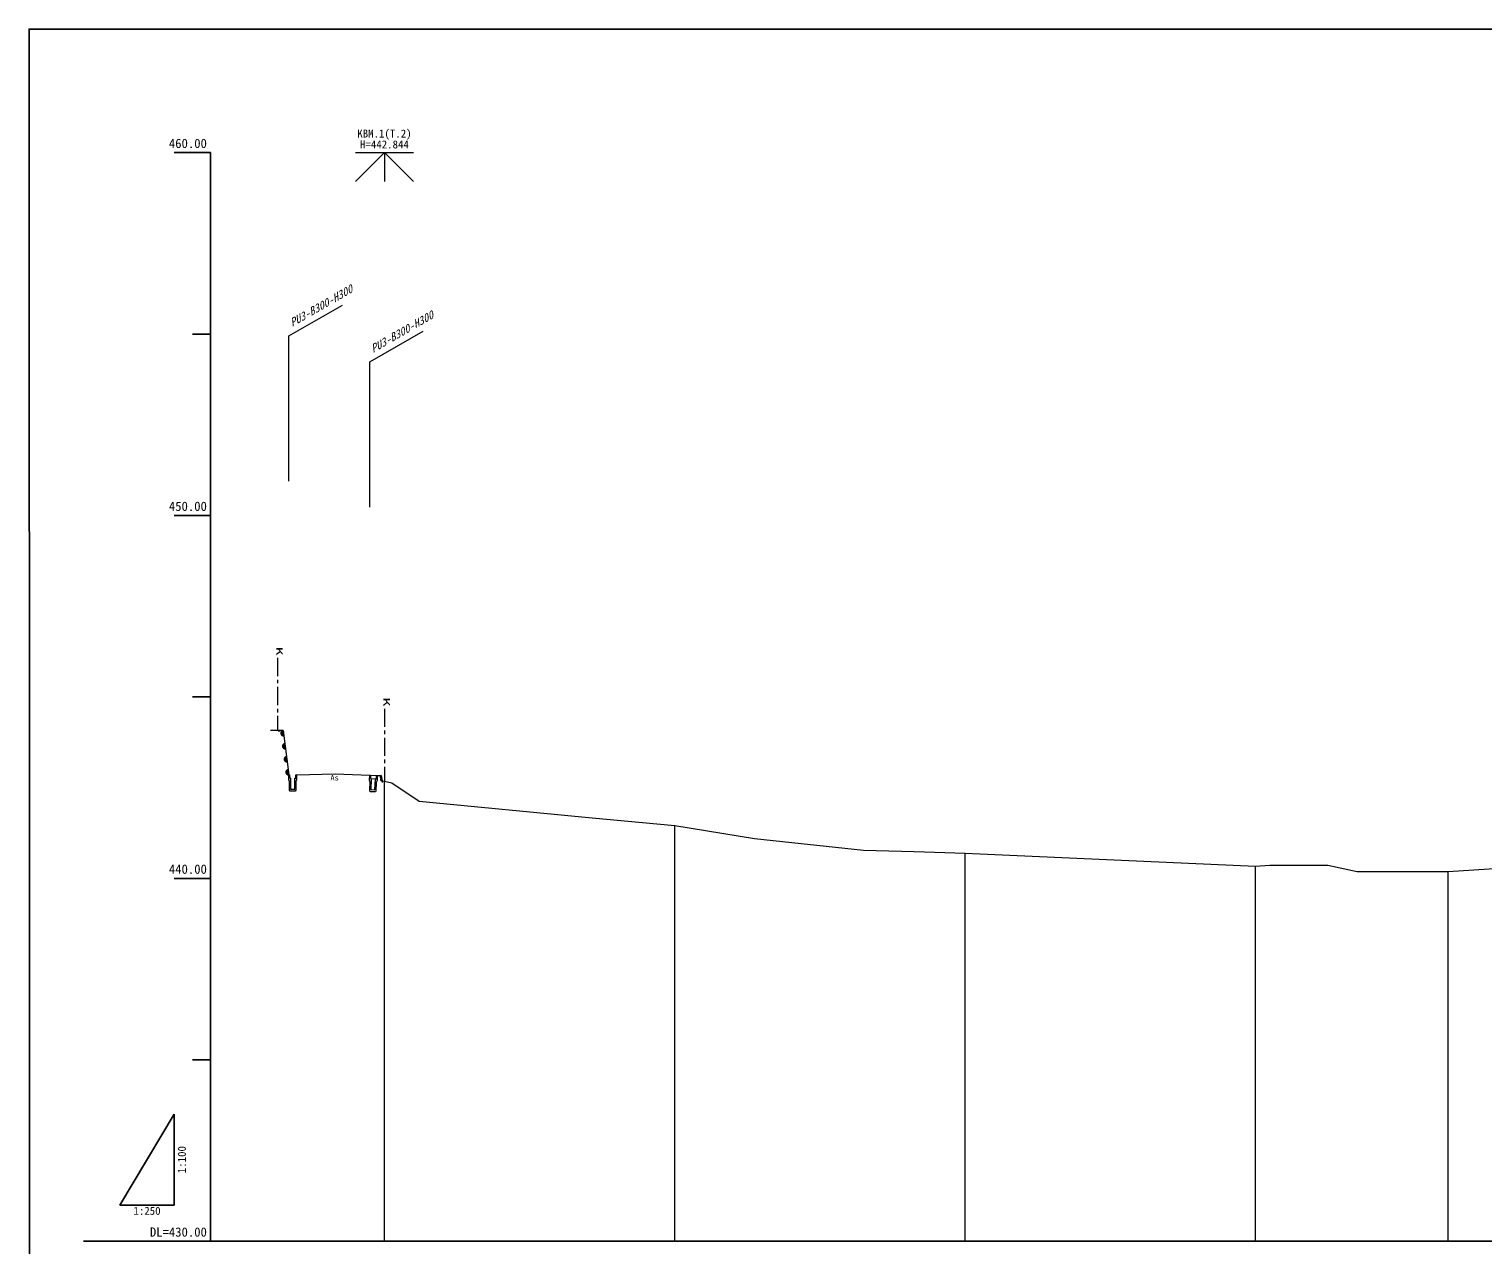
# Model space of a CAD drawing. Units: millimetres on the paper, with parts at other scales. Extents: x 20 to 821, y 20 to 574.
# Drawn here: x 20 to 420.6, y 239 to 574 of the extents above; entities that cross this region are included whole.
import ezdxf
from ezdxf.enums import TextEntityAlignment as Align

# ---------------------------------------------------------------- set-up
doc = ezdxf.new("R2010")
doc.units = ezdxf.units.MM
doc.linetypes.add('USER1', pattern=[8, 5, -1, 1, -1])
for name, color, linetype, lineweight in [('S-BGD', 7, 'Continuous', 13), ('S-BGD-HTXT', 7, 'Continuous', 13), ('S-TTL-BAND', 7, 'Continuous', 13), ('図枠', 7, 'Continuous', 25)]:
    doc.layers.add(name, color=color, linetype=linetype, lineweight=lineweight)
doc.styles.add('@ＭＳ ゴシック', font='')
doc.styles.add('ＭＳ ゴシック', font='')
doc.styles.get('@ＭＳ ゴシック').set_extended_font_data('@MS Gothic')
doc.styles.get('ＭＳ ゴシック').set_extended_font_data('MS Gothic')

msp = doc.modelspace()

# ---------------------------------------------------------------- linework, layer by layer
at = {"layer": 'S-BGD'}
for p, q in [((88.8, 380.76), (86.535, 380.76)), ((90, 380.76), (88.8, 380.76)), ((88.8, 380.76), (88.8, 380.36)), ((90, 380.76), (91.6, 368.56)), ((93.68, 368.56), (104.32, 368.86)), ((104.32, 368.86), (113.88, 368.46)), ((114.08, 368.45), (115.758, 368.368)), ((114.273, 367.49), (115.472, 367.431)), ((115.958, 368.358), (117.04, 368.36)), ((117.04, 368.36), (117.28, 366.86)), ((117.28, 366.86), (117.92, 366.76)), ((117.28, 366.86), (117.28, 366.46)), ((117.92, 366.76), (119.92, 366.36)), ((119.92, 366.36), (127.52, 361.26)), ((127.52, 361.26), (175.12, 356.66)), ((175.12, 356.66), (197.92, 354.61)), ((197.92, 354.61), (219.92, 350.96)), ((219.92, 350.96), (249.92, 347.76)), ((249.92, 347.76), (263.92, 347.46)), ((263.92, 347.46), (277.92, 346.99)), ((277.92, 346.99), (357.92, 343.37)), ((357.92, 343.37), (361.92, 343.68)), ((361.92, 343.68), (377.92, 343.68)), ((377.92, 343.68), (385.92, 341.88)), ((385.92, 341.88), (411.08, 341.94)), ((411.08, 341.94), (431.48, 343.24))]:
    msp.add_line(p, q, dxfattribs=at)
for points in [[(91.92, 364.01), (91.8, 364.31), (91.8, 366.66), (91.6, 367.16), (91.6, 368.56), (91.8, 368.56), (91.82, 367.61), (92.04, 367.61), (92.08, 364.61), (93.2, 364.61), (93.24, 367.61), (93.46, 367.61), (93.48, 368.56), (93.68, 368.56), (93.68, 367.16), (93.48, 366.66), (93.48, 364.31), (93.36, 364.01)], [(113.977, 363.9), (113.872, 364.205), (113.987, 366.552), (113.811, 367.062), (113.88, 368.46), (114.08, 368.45), (114.053, 367.5), (114.273, 367.49), (114.166, 364.491), (115.285, 364.436), (115.472, 367.431), (115.691, 367.42), (115.758, 368.368), (115.958, 368.358), (115.889, 366.96), (115.665, 366.47), (115.55, 364.123), (115.415, 363.829)]]:
    msp.add_lwpolyline(points, close=True, dxfattribs=at)
for centre, radius, start, end in [((90.098, 380.016), 0.75, 97.47156, 277.47156), ((90.098, 380.016), 0.6, 97.47156, 277.47156), ((90.098, 380.016), 0.45, 97.47156, 277.47156), ((90.098, 380.016), 0.3, 97.47156, 277.47156), ((90.566, 376.445), 0.75, 97.47156, 277.47156), ((90.098, 380.016), 0.15, 97.47156, 277.47156), ((90.566, 376.445), 0.6, 97.47156, 277.47156), ((90.566, 376.445), 0.45, 97.47156, 277.47156), ((90.566, 376.445), 0.3, 97.47156, 277.47156), ((90.566, 376.445), 0.15, 97.47156, 277.47156), ((91.034, 372.875), 0.75, 97.47156, 277.47156), ((91.034, 372.875), 0.6, 97.47156, 277.47156), ((91.034, 372.875), 0.45, 97.47156, 277.47156), ((91.034, 372.875), 0.3, 97.47156, 277.47156), ((91.034, 372.875), 0.15, 97.47156, 277.47156), ((91.502, 369.304), 0.75, 97.47156, 277.47156), ((91.502, 369.304), 0.6, 97.47156, 277.47156), ((91.502, 369.304), 0.45, 97.47156, 277.47156), ((91.502, 369.304), 0.3, 97.47156, 277.47156), ((91.502, 369.304), 0.15, 97.47156, 277.47156), ((117.1, 367.985), 0.38, 99.09028, 279.09028), ((117.22, 367.235), 0.38, 99.09028, 279.09028), ((117.1, 367.985), 0.23, 99.09028, 279.09028), ((117.22, 367.235), 0.23, 99.09028, 279.09028), ((117.1, 367.985), 0.0798, 99.09028, 279.09028), ((117.22, 367.235), 0.0798, 99.09028, 279.09028)]:
    msp.add_arc(centre, radius, start, end, dxfattribs=at)
at = {"layer": 'S-BGD-HTXT'}
for p, q in [((91.6, 489.496), (106.322, 497.996)), ((91.6, 449.496), (91.6, 489.496)), ((113.88, 482.341), (128.602, 490.841)), ((113.88, 442.341), (113.88, 482.341))]:
    msp.add_line(p, q, dxfattribs=at)
at = {"layer": 'S-BGD-HTXT', "color": 5, "linetype": 'USER1'}
for p, q in [((88.42, 400.76), (88.42, 380.76)), ((117.92, 386.76), (117.92, 366.76))]:
    msp.add_line(p, q, dxfattribs=at)
at = {"layer": 'S-TTL-BAND', "lineweight": 25}
for p, q in [((60, 540), (70, 540)), ((70, 240), (70, 540)), ((65, 490), (70, 490)), ((60, 440), (70, 440)), ((65, 390), (70, 390)), ((60, 340), (70, 340)), ((65, 290), (70, 290)), ((60, 275), (45, 250)), ((60, 250), (60, 275)), ((45, 250), (60, 250)), ((35, 240), (575.48, 240))]:
    msp.add_line(p, q, dxfattribs=at)
at = {"layer": 'S-TTL-BAND'}
for p, q in [((117.92, 540), (109.92, 532)), ((109.92, 540), (125.92, 540)), ((117.92, 540), (117.92, 532)), ((117.92, 540), (125.92, 532)), ((117.92, 240), (117.92, 366.76)), ((197.92, 240), (197.92, 354.61)), ((277.92, 240), (277.92, 346.99)), ((357.92, 240), (357.92, 343.37)), ((411.08, 240), (411.08, 341.94))]:
    msp.add_line(p, q, dxfattribs=at)
at = {"layer": '図枠'}
msp.add_lwpolyline([(20.163, 20), (820.674, 20.176), (821.223, 574.048), (20, 574.039)], close=True, dxfattribs=at)

# ---------------------------------------------------------------- texts
at = {"layer": 'S-BGD', "style": 'ＭＳ ゴシック'}
msp.add_text('As', height=1.466, dxfattribs=at).set_placement((103.037, 366.556), align=Align.BOTTOM_LEFT)
at = {"layer": 'S-BGD-HTXT', "style": 'ＭＳ ゴシック', "oblique": 24.7}
for p in [(92.832, 491.362), (115.112, 484.207)]:
    msp.add_text('PU3-B300-H300', height=2.199, rotation=30, dxfattribs=at).set_placement(p, align=Align.BOTTOM_LEFT)
at = {"layer": 'S-BGD-HTXT', "color": 5, "style": '@ＭＳ ゴシック', "width": 2}
for p in [(87.538, 403.856), (117.038, 389.856)]:
    msp.add_text('K', height=1.833, rotation=270, dxfattribs=at).set_placement(p, align=Align.BOTTOM_LEFT)
at = {"layer": 'S-TTL-BAND', "style": 'ＭＳ ゴシック'}
for s, p in [('KBM.1(T.2)', (117.92, 543.5)), ('H=442.844', (117.92, 540.5))]:
    msp.add_text(s, height=2.199, dxfattribs=at).set_placement(p, align=Align.BOTTOM_CENTER)
for s, p in [('460.00', (69, 540.5)), ('450.00', (69, 440.5)), ('440.00', (69, 340.5)), ('DL=430.00', (69, 240.5))]:
    msp.add_text(s, height=2.566, dxfattribs=at).set_placement(p, align=Align.BOTTOM_RIGHT)
msp.add_text('1:100', height=2.199, rotation=90, dxfattribs=at).set_placement((61, 262.5), align=Align.TOP_CENTER)
msp.add_text('1:250', height=2.199, dxfattribs=at).set_placement((52.5, 249.5), align=Align.TOP_CENTER)

doc.saveas('drawing.dxf')
